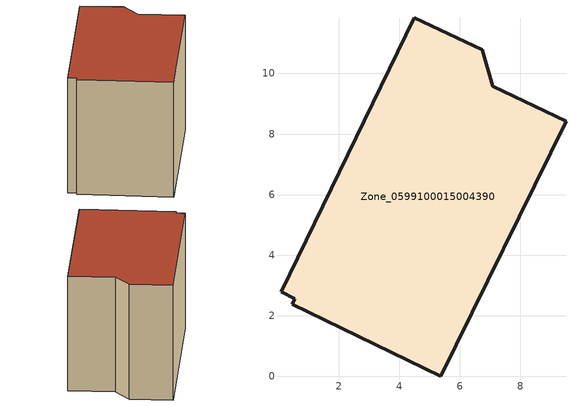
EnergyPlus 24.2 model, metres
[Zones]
Zone_0599100015004390
 floor ground (C_G): 7.08,9.59 9.5,8.42 5.37,0 0.47,2.38 0.54,2.56 0.09,2.8 4.49,11.84 6.74,10.79 z1.17
 wall outside (C_F): 0.47,2.38 5.37,0 9.5,8.42 7.08,9.59 6.74,10.79 4.49,11.84 0.09,2.8 0.54,2.56 0.47,2.38 z1.17:8.18
 roof outside (C_R): 0.09,2.8 0.54,2.56 0.47,2.38 5.37,0 9.5,8.42 7.08,9.59 6.74,10.79 4.49,11.84 z8.18
[BUILDING]
Pand.0599100015004390: North Axis=0; Terrain=City; Loads Convergence Tolerance Value=0.04; Temperature Convergence Tolerance Value=0.4; Solar Distribution=FullExterior; Maximum Number of Warmup Days=25; Minimum Number of Warmup Days=1
[Site:Location]
Rotterdam.The.Hague.AP_ZH_NLD Design_Conditions: Latitude=51.96; Longitude=4.45; Time Zone=1; Elevation=-4.5
[SITE:GROUNDTEMPERATURE:BUILDINGSURFACE]
18, 18, 18, 18, 18, 18, 18, 18, 18, 18, 18, 18
[MATERIAL] Thermal Absorptance=0.9; Solar Absorptance=0.7; Visible Absorptance=0.7
Name | Roughness | Thickness | Conductivity | Density | Specific Heat
G.TI.1946-1964 | MediumSmooth | 0.15 | 1 | 540 | 1210
F.TI.1946-1964 | Rough | 0.3 | 0.857143 | 1920 | 840
R.TI.1946-1964 | MediumRough | 0.2 | 0.277778 | 1500 | 1000
[CONSTRUCTION]
C_G: G.TI.1946-1964
C_F: F.TI.1946-1964
C_R: R.TI.1946-1964
[ZONE]
Zone_0599100015004390: Type=1; Multiplier=1; Ceiling Height=Autocalculate; Volume=Autocalculate; Floor Area=autocalculate; Part of Total Floor Area=Yes
[ZONEINFILTRATION:DESIGNFLOWRATE]
Infil_Zone_0599100015004390: Zone or ZoneList or Space or SpaceList=Zone_0599100015004390; Schedule=AlwaysOn; Design Flow Rate Calculation Method=Flow/Area; Flow Rate per Floor Area=0.003; Constant Term Coefficient=1; Temperature Term Coefficient=0; Velocity Term Coefficient=0; Velocity Squared Term Coefficient=0
[HVACTEMPLATE:ZONE:IDEALLOADSAIRSYSTEM]
Zone_0599100015004390: Maximum Heating Supply Air Temperature=50; Minimum Cooling Supply Air Temperature=13; Maximum Heating Supply Air Humidity Ratio=0.0156; Minimum Cooling Supply Air Humidity Ratio=0.0077; Heating Limit=NoLimit; Cooling Limit=NoLimit; Dehumidification Control Type=ConstantSensibleHeatRatio; Cooling Sensible Heat Ratio=0.7; Dehumidification Setpoint=60; Humidification Control Type=None; Humidification Setpoint=30; Outdoor Air Method=None; Outdoor Air Flow Rate per Person=0.00944; Outdoor Air Flow Rate per Zone Floor Area=0; Outdoor Air Flow Rate per Zone=0; Demand Controlled Ventilation Type=None; Outdoor Air Economizer Type=NoEconomizer; Heat Recovery Type=None; Sensible Heat Recovery Effectiveness=0.7; Latent Heat Recovery Effectiveness=0.65
[ZONECONTROL:THERMOSTAT]
ThermostatControl_Zone_0599100015004390: Zone or ZoneList=Zone_0599100015004390; Control Type Schedule=DualSetpointControlType; Control 1=Thermostat_Zone_0599100015004390; Temperature Difference Between Cutout And Setpoint=0
[THERMOSTATSETPOINT:DUALSETPOINT]
Thermostat_Zone_0599100015004390: Heating Setpoint Temperature Schedule=HeatingSetpoint_Zone_0599100015004390; Cooling Setpoint Temperature Schedule=CoolingSetpoint_Zone_0599100015004390
[SCHEDULE:COMPACT]
HeatingSetpoint_Zone_0599100015004390: Through: 12/31, For: AllDays, Until: 24:00, 21
CoolingSetpoint_Zone_0599100015004390: Through: 12/31, For: AllDays, Until: 24:00, 24
DualSetpointControlType: Through: 12/31, For: AllDays, Until: 24:00, 4
AlwaysOn: Through: 12/31, For: AllDays, Until: 24:00, 1
